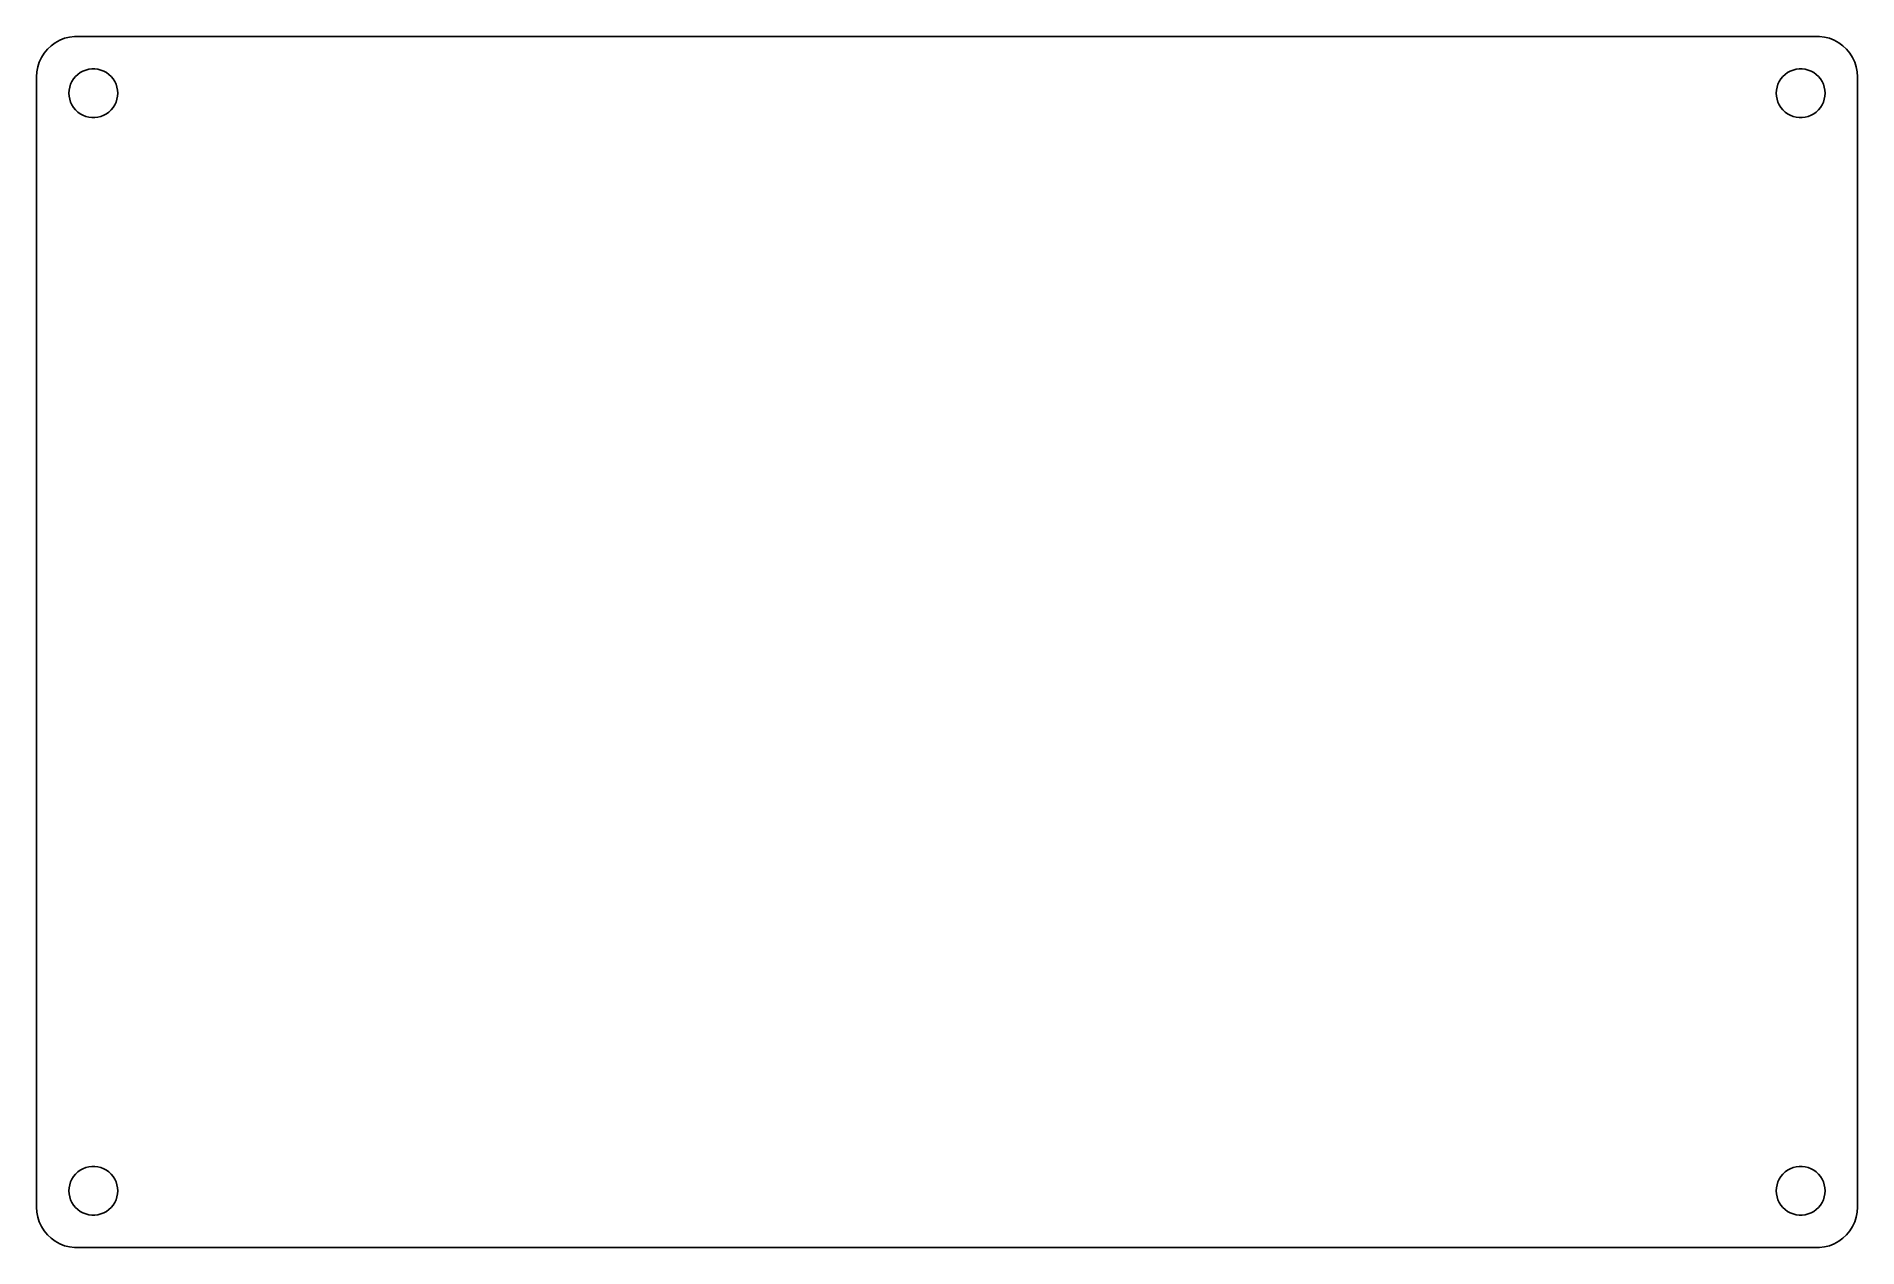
# Model space of a CAD drawing. Header units: metres. Extents: x -112 to 112, y -74 to 74.
import ezdxf

# ---------------------------------------------------------------- set-up
doc = ezdxf.new("R2010")
doc.units = ezdxf.units.M

msp = doc.modelspace()

# ---------------------------------------------------------------- linework, layer by layer
for p, q in [((-109.129, 74.0241), (-109.679, 73.7216)), ((-108.545, 74.2553), (-109.129, 74.0241)), ((-107.937, 74.4114), (-108.545, 74.2553)), ((-107.314, 74.4901), (-107.937, 74.4114)), ((107.314, 74.4901), (-107.314, 74.4901)), ((107.937, 74.4114), (107.314, 74.4901)), ((108.545, 74.2553), (107.937, 74.4114)), ((109.129, 74.0241), (108.545, 74.2553)), ((109.679, 73.7216), (109.129, 74.0241)), ((-111.382, 71.9088), (-111.649, 71.3406)), ((-111.045, 72.4389), (-111.382, 71.9088)), ((-110.645, 72.9227), (-111.045, 72.4389)), ((-110.187, 73.3526), (-110.645, 72.9227)), ((-109.679, 73.7216), (-110.187, 73.3526)), ((110.187, 73.3526), (109.679, 73.7216)), ((110.645, 72.9227), (110.187, 73.3526)), ((111.045, 72.4389), (110.645, 72.9227)), ((111.382, 71.9088), (111.045, 72.4389)), ((111.649, 71.3406), (111.382, 71.9088)), ((-111.961, 70.1267), (-112, 69.5)), ((-112, 69.5), (-112, -69.5)), ((-111.843, 70.7434), (-111.961, 70.1267)), ((-111.649, 71.3406), (-111.843, 70.7434)), ((-107.427, 69.2634), (-107.187, 69.5536)), ((-107.187, 69.5536), (-106.912, 69.8115)), ((-106.912, 69.8115), (-106.607, 70.033)), ((-106.607, 70.033), (-106.277, 70.2145)), ((-106.277, 70.2145), (-105.927, 70.3532)), ((-105.927, 70.3532), (-105.562, 70.4469)), ((-105.562, 70.4469), (-105.188, 70.4941)), ((-105.188, 70.4941), (-104.812, 70.4941)), ((-104.812, 70.4941), (-104.438, 70.4469)), ((-104.438, 70.4469), (-104.073, 70.3532)), ((-104.073, 70.3532), (-103.723, 70.2145)), ((-103.723, 70.2145), (-103.393, 70.033)), ((-103.393, 70.033), (-103.088, 69.8115)), ((-103.088, 69.8115), (-102.813, 69.5536)), ((-102.813, 69.5536), (-102.573, 69.2634)), ((102.573, 69.2634), (102.813, 69.5536)), ((102.813, 69.5536), (103.088, 69.8115)), ((103.088, 69.8115), (103.393, 70.033)), ((103.393, 70.033), (103.723, 70.2145)), ((103.723, 70.2145), (104.073, 70.3532)), ((104.073, 70.3532), (104.438, 70.4469)), ((104.438, 70.4469), (104.812, 70.4941)), ((104.812, 70.4941), (105.188, 70.4941)), ((105.188, 70.4941), (105.562, 70.4469)), ((105.562, 70.4469), (105.927, 70.3532)), ((105.927, 70.3532), (106.277, 70.2145)), ((106.277, 70.2145), (106.607, 70.033)), ((106.607, 70.033), (106.912, 69.8115)), ((106.912, 69.8115), (107.187, 69.5536)), ((107.187, 69.5536), (107.427, 69.2634)), ((111.843, 70.7434), (111.649, 71.3406)), ((111.961, 70.1267), (111.843, 70.7434)), ((112, 69.5), (111.961, 70.1267)), ((112, -69.5), (112, 69.5)), ((-108, 67.5), (-107.976, 67.876)), ((-107.976, 67.124), (-108, 67.5)), ((-107.976, 67.876), (-107.906, 68.2461)), ((-107.906, 68.2461), (-107.789, 68.6044)), ((-107.789, 68.6044), (-107.629, 68.9453)), ((-107.629, 68.9453), (-107.427, 69.2634)), ((-102.573, 69.2634), (-102.371, 68.9453)), ((-102.371, 68.9453), (-102.211, 68.6044)), ((-102.211, 68.6044), (-102.094, 68.2461)), ((-102.094, 68.2461), (-102.024, 67.876)), ((-102.024, 67.876), (-102, 67.5)), ((-102, 67.5), (-102.024, 67.124)), ((102, 67.5), (102.024, 67.876)), ((102.024, 67.124), (102, 67.5)), ((102.024, 67.876), (102.094, 68.2461)), ((102.094, 68.2461), (102.211, 68.6044)), ((102.211, 68.6044), (102.371, 68.9453)), ((102.371, 68.9453), (102.573, 69.2634)), ((107.427, 69.2634), (107.629, 68.9453)), ((107.629, 68.9453), (107.789, 68.6044)), ((107.789, 68.6044), (107.906, 68.2461)), ((107.906, 68.2461), (107.976, 67.876)), ((107.976, 67.876), (108, 67.5)), ((108, 67.5), (107.976, 67.124)), ((-107.906, 66.7539), (-107.976, 67.124)), ((-107.789, 66.3956), (-107.906, 66.7539)), ((-107.629, 66.0547), (-107.789, 66.3956)), ((-107.427, 65.7366), (-107.629, 66.0547)), ((-107.187, 65.4464), (-107.427, 65.7366)), ((-106.912, 65.1885), (-107.187, 65.4464)), ((-106.607, 64.967), (-106.912, 65.1885)), ((-106.277, 64.7855), (-106.607, 64.967)), ((-103.393, 64.967), (-103.723, 64.7855)), ((-103.088, 65.1885), (-103.393, 64.967)), ((-102.813, 65.4464), (-103.088, 65.1885)), ((-102.573, 65.7366), (-102.813, 65.4464)), ((-102.371, 66.0547), (-102.573, 65.7366)), ((-102.211, 66.3956), (-102.371, 66.0547)), ((-102.094, 66.7539), (-102.211, 66.3956)), ((-102.024, 67.124), (-102.094, 66.7539)), ((102.094, 66.7539), (102.024, 67.124)), ((102.211, 66.3956), (102.094, 66.7539)), ((102.371, 66.0547), (102.211, 66.3956)), ((102.573, 65.7366), (102.371, 66.0547)), ((102.813, 65.4464), (102.573, 65.7366)), ((103.088, 65.1885), (102.813, 65.4464)), ((103.393, 64.967), (103.088, 65.1885)), ((103.723, 64.7855), (103.393, 64.967)), ((106.607, 64.967), (106.277, 64.7855)), ((106.912, 65.1885), (106.607, 64.967)), ((107.187, 65.4464), (106.912, 65.1885)), ((107.427, 65.7366), (107.187, 65.4464)), ((107.629, 66.0547), (107.427, 65.7366)), ((107.789, 66.3956), (107.629, 66.0547)), ((107.906, 66.7539), (107.789, 66.3956)), ((107.976, 67.124), (107.906, 66.7539)), ((-105.927, 64.6468), (-106.277, 64.7855)), ((-105.562, 64.5531), (-105.927, 64.6468)), ((-105.188, 64.5059), (-105.562, 64.5531)), ((-104.812, 64.5059), (-105.188, 64.5059)), ((-104.438, 64.5531), (-104.812, 64.5059)), ((-104.073, 64.6468), (-104.438, 64.5531)), ((-103.723, 64.7855), (-104.073, 64.6468)), ((104.073, 64.6468), (103.723, 64.7855)), ((104.438, 64.5531), (104.073, 64.6468)), ((104.812, 64.5059), (104.438, 64.5531)), ((105.188, 64.5059), (104.812, 64.5059)), ((105.562, 64.5531), (105.188, 64.5059)), ((105.927, 64.6468), (105.562, 64.5531)), ((106.277, 64.7855), (105.927, 64.6468)), ((-106.607, -64.967), (-106.277, -64.7855)), ((-106.277, -64.7855), (-105.927, -64.6468)), ((-105.927, -64.6468), (-105.562, -64.5531)), ((-105.562, -64.5531), (-105.188, -64.5059)), ((-105.188, -64.5059), (-104.812, -64.5059)), ((-104.812, -64.5059), (-104.438, -64.5531)), ((-104.438, -64.5531), (-104.073, -64.6468)), ((-104.073, -64.6468), (-103.723, -64.7855)), ((-103.723, -64.7855), (-103.393, -64.967)), ((103.393, -64.967), (103.723, -64.7855)), ((103.723, -64.7855), (104.073, -64.6468)), ((104.073, -64.6468), (104.438, -64.5531)), ((104.438, -64.5531), (104.812, -64.5059)), ((104.812, -64.5059), (105.188, -64.5059)), ((105.188, -64.5059), (105.562, -64.5531)), ((105.562, -64.5531), (105.927, -64.6468)), ((105.927, -64.6468), (106.277, -64.7855)), ((106.277, -64.7855), (106.607, -64.967)), ((-108, -67.5), (-107.976, -67.124)), ((-107.976, -67.124), (-107.906, -66.7539)), ((-107.906, -66.7539), (-107.789, -66.3956)), ((-107.789, -66.3956), (-107.629, -66.0547)), ((-107.629, -66.0547), (-107.427, -65.7366)), ((-107.427, -65.7366), (-107.187, -65.4464)), ((-107.187, -65.4464), (-106.912, -65.1885)), ((-106.912, -65.1885), (-106.607, -64.967)), ((-103.393, -64.967), (-103.088, -65.1885)), ((-103.088, -65.1885), (-102.813, -65.4464)), ((-102.813, -65.4464), (-102.573, -65.7366)), ((-102.573, -65.7366), (-102.371, -66.0547)), ((-102.371, -66.0547), (-102.211, -66.3956)), ((-102.211, -66.3956), (-102.094, -66.7539)), ((-102.094, -66.7539), (-102.024, -67.124)), ((-102.024, -67.124), (-102, -67.5)), ((102, -67.5), (102.024, -67.124)), ((102.024, -67.124), (102.094, -66.7539)), ((102.094, -66.7539), (102.211, -66.3956)), ((102.211, -66.3956), (102.371, -66.0547)), ((102.371, -66.0547), (102.573, -65.7366)), ((102.573, -65.7366), (102.813, -65.4464)), ((102.813, -65.4464), (103.088, -65.1885)), ((103.088, -65.1885), (103.393, -64.967)), ((106.607, -64.967), (106.912, -65.1885)), ((106.912, -65.1885), (107.187, -65.4464)), ((107.187, -65.4464), (107.427, -65.7366)), ((107.427, -65.7366), (107.629, -66.0547)), ((107.629, -66.0547), (107.789, -66.3956)), ((107.789, -66.3956), (107.906, -66.7539)), ((107.906, -66.7539), (107.976, -67.124)), ((107.976, -67.124), (108, -67.5)), ((-107.976, -67.876), (-108, -67.5)), ((-107.906, -68.2461), (-107.976, -67.876)), ((-107.789, -68.6044), (-107.906, -68.2461)), ((-107.629, -68.9453), (-107.789, -68.6044)), ((-107.427, -69.2634), (-107.629, -68.9453)), ((-107.187, -69.5536), (-107.427, -69.2634)), ((-102.573, -69.2634), (-102.813, -69.5536)), ((-102.371, -68.9453), (-102.573, -69.2634)), ((-102.211, -68.6044), (-102.371, -68.9453)), ((-102.094, -68.2461), (-102.211, -68.6044)), ((-102.024, -67.876), (-102.094, -68.2461)), ((-102, -67.5), (-102.024, -67.876)), ((102.024, -67.876), (102, -67.5)), ((102.094, -68.2461), (102.024, -67.876)), ((102.211, -68.6044), (102.094, -68.2461)), ((102.371, -68.9453), (102.211, -68.6044)), ((102.573, -69.2634), (102.371, -68.9453)), ((102.813, -69.5536), (102.573, -69.2634)), ((107.427, -69.2634), (107.187, -69.5536)), ((107.629, -68.9453), (107.427, -69.2634)), ((107.789, -68.6044), (107.629, -68.9453)), ((107.906, -68.2461), (107.789, -68.6044)), ((107.976, -67.876), (107.906, -68.2461)), ((108, -67.5), (107.976, -67.876)), ((-112, -69.5), (-111.961, -70.1267)), ((-111.961, -70.1267), (-111.843, -70.7434)), ((-111.843, -70.7434), (-111.649, -71.3406)), ((-111.649, -71.3406), (-111.382, -71.9088)), ((-106.912, -69.8115), (-107.187, -69.5536)), ((-106.607, -70.033), (-106.912, -69.8115)), ((-106.277, -70.2145), (-106.607, -70.033)), ((-105.927, -70.3532), (-106.277, -70.2145)), ((-105.562, -70.4469), (-105.927, -70.3532)), ((-105.188, -70.4941), (-105.562, -70.4469)), ((-104.812, -70.4941), (-105.188, -70.4941)), ((-104.438, -70.4469), (-104.812, -70.4941)), ((-104.073, -70.3532), (-104.438, -70.4469)), ((-103.723, -70.2145), (-104.073, -70.3532)), ((-103.393, -70.033), (-103.723, -70.2145)), ((-103.088, -69.8115), (-103.393, -70.033)), ((-102.813, -69.5536), (-103.088, -69.8115)), ((103.088, -69.8115), (102.813, -69.5536)), ((103.393, -70.033), (103.088, -69.8115)), ((103.723, -70.2145), (103.393, -70.033)), ((104.073, -70.3532), (103.723, -70.2145)), ((104.438, -70.4469), (104.073, -70.3532)), ((104.812, -70.4941), (104.438, -70.4469)), ((105.188, -70.4941), (104.812, -70.4941)), ((105.562, -70.4469), (105.188, -70.4941)), ((105.927, -70.3532), (105.562, -70.4469)), ((106.277, -70.2145), (105.927, -70.3532)), ((106.607, -70.033), (106.277, -70.2145)), ((106.912, -69.8115), (106.607, -70.033)), ((107.187, -69.5536), (106.912, -69.8115)), ((111.382, -71.9088), (111.649, -71.3406)), ((111.649, -71.3406), (111.843, -70.7434)), ((111.843, -70.7434), (111.961, -70.1267)), ((111.961, -70.1267), (112, -69.5)), ((-111.382, -71.9088), (-111.045, -72.4389)), ((-111.045, -72.4389), (-110.645, -72.9227)), ((-110.645, -72.9227), (-110.187, -73.3526)), ((-110.187, -73.3526), (-109.679, -73.7216)), ((-109.679, -73.7216), (-109.129, -74.0241)), ((109.129, -74.0241), (109.679, -73.7216)), ((109.679, -73.7216), (110.187, -73.3526)), ((110.187, -73.3526), (110.645, -72.9227)), ((110.645, -72.9227), (111.045, -72.4389)), ((111.045, -72.4389), (111.382, -71.9088)), ((-109.129, -74.0241), (-108.545, -74.2553)), ((-108.545, -74.2553), (-107.937, -74.4114)), ((-107.937, -74.4114), (-107.314, -74.4901)), ((-107.314, -74.4901), (107.314, -74.4901)), ((107.314, -74.4901), (107.937, -74.4114)), ((107.937, -74.4114), (108.545, -74.2553)), ((108.545, -74.2553), (109.129, -74.0241))]:
    msp.add_line(p, q)

doc.saveas('drawing.dxf')
